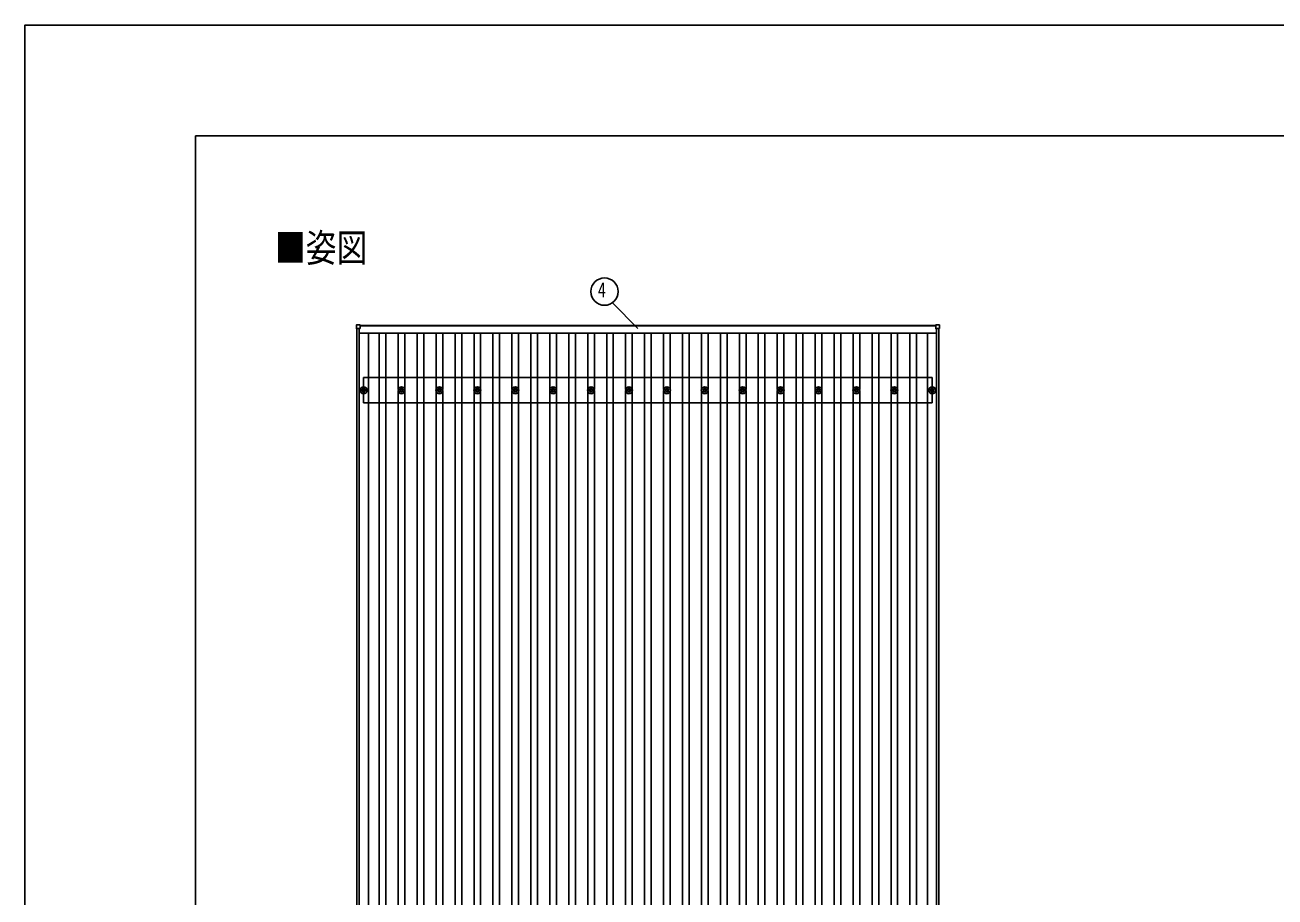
# Model space of a CAD drawing. Units: millimetres, scale not verified. Extents: x -12615 to 12615, y -8910 to 8910.
# Drawn here: x -12615 to -6020, y 4310 to 8910 of the extents above; entities that cross this region are included whole.
import ezdxf
from ezdxf.enums import TextEntityAlignment as Align

# ---------------------------------------------------------------- set-up
doc = ezdxf.new("R2010")
doc.units = ezdxf.units.MM
doc.header["$LTSCALE"] = 40
for name, color, linetype in [('0-2_USER1', 3, 'Continuous'), ('0-5_YKK_13', 4, 'Continuous'), ('0-6_YKK_A1', 4, 'Continuous'), ('0-7_YKK_D', 6, 'Continuous'), ('0-8_YKK_ZWAK', 7, 'Continuous')]:
    doc.layers.add(name, color=color, linetype=linetype)
doc.styles.add('ＭＳ ゴシック', font='')
doc.styles.get('ＭＳ ゴシック').set_extended_font_data('MS Gothic')

msp = doc.modelspace()

# ---------------------------------------------------------------- linework, layer by layer
at = {"layer": '0-5_YKK_13'}
for p, q in [((-10866.74, 7309.3), (-10866.74, 7327.3)), ((-10865.74, 7328.3), (-10847.74, 7328.3)), ((-10846.74, 7327.3), (-10846.74, 7309.3)), ((-7810.14, 7327.3), (-7810.14, 7309.3)), ((-7791.14, 7328.3), (-7809.14, 7328.3)), ((-7790.14, 7309.3), (-7790.14, 7327.3)), ((-10847.74, 7308.3), (-10865.74, 7308.3)), ((-7809.14, 7308.3), (-7791.14, 7308.3)), ((-10830.19, 6993.36), (-10830.19, 6988.95)), ((-10826.69, 6993.36), (-10826.69, 6988.95)), ((-10630.19, 6993.36), (-10630.19, 6988.95)), ((-10626.69, 6993.36), (-10626.69, 6988.95)), ((-10430.19, 6993.36), (-10430.19, 6988.95)), ((-10426.69, 6993.36), (-10426.69, 6988.95)), ((-10230.19, 6993.36), (-10230.19, 6988.95)), ((-10226.69, 6993.36), (-10226.69, 6988.95)), ((-10030.19, 6993.36), (-10030.19, 6988.95)), ((-10026.69, 6993.36), (-10026.69, 6988.95)), ((-9830.19, 6993.36), (-9830.19, 6988.95)), ((-9826.69, 6993.36), (-9826.69, 6988.95)), ((-9630.19, 6993.36), (-9630.19, 6988.95)), ((-9626.69, 6993.36), (-9626.69, 6988.95)), ((-9430.19, 6993.36), (-9430.19, 6988.95)), ((-9426.69, 6993.36), (-9426.69, 6988.95)), ((-9230.19, 6993.36), (-9230.19, 6988.95)), ((-9226.69, 6993.36), (-9226.69, 6988.95)), ((-9030.19, 6993.36), (-9030.19, 6988.95)), ((-9026.69, 6993.36), (-9026.69, 6988.95)), ((-8830.19, 6993.36), (-8830.19, 6988.95)), ((-8826.69, 6993.36), (-8826.69, 6988.95)), ((-8630.19, 6993.36), (-8630.19, 6988.95)), ((-8626.69, 6993.36), (-8626.69, 6988.95)), ((-8430.19, 6993.36), (-8430.19, 6988.95)), ((-8426.69, 6993.36), (-8426.69, 6988.95)), ((-8230.19, 6993.36), (-8230.19, 6988.95)), ((-8226.69, 6993.36), (-8226.69, 6988.95)), ((-8030.19, 6993.36), (-8030.19, 6988.95)), ((-8026.69, 6993.36), (-8026.69, 6988.95)), ((-7830.19, 6993.36), (-7830.19, 6988.95)), ((-7826.69, 6993.36), (-7826.69, 6988.95)), ((-10838.44, 6985.11), (-10834.02, 6985.11)), ((-10838.44, 6981.61), (-10834.02, 6981.61)), ((-10830.19, 6977.78), (-10830.19, 6973.37)), ((-10826.69, 6977.78), (-10826.69, 6973.37)), ((-10822.86, 6985.11), (-10818.44, 6985.11)), ((-10822.86, 6981.61), (-10818.44, 6981.61)), ((-10638.44, 6985.11), (-10634.02, 6985.11)), ((-10638.44, 6981.61), (-10634.02, 6981.61)), ((-10630.19, 6977.78), (-10630.19, 6973.37)), ((-10626.69, 6977.78), (-10626.69, 6973.37)), ((-10622.86, 6985.11), (-10618.44, 6985.11)), ((-10622.86, 6981.61), (-10618.44, 6981.61)), ((-10438.44, 6985.11), (-10434.02, 6985.11)), ((-10438.44, 6981.61), (-10434.02, 6981.61)), ((-10430.19, 6977.78), (-10430.19, 6973.37)), ((-10426.69, 6977.78), (-10426.69, 6973.37)), ((-10422.86, 6985.11), (-10418.44, 6985.11)), ((-10422.86, 6981.61), (-10418.44, 6981.61)), ((-10238.44, 6985.11), (-10234.02, 6985.11)), ((-10238.44, 6981.61), (-10234.02, 6981.61)), ((-10230.19, 6977.78), (-10230.19, 6973.37)), ((-10226.69, 6977.78), (-10226.69, 6973.37)), ((-10222.86, 6985.11), (-10218.44, 6985.11)), ((-10222.86, 6981.61), (-10218.44, 6981.61)), ((-10038.44, 6985.11), (-10034.02, 6985.11)), ((-10038.44, 6981.61), (-10034.02, 6981.61)), ((-10030.19, 6977.78), (-10030.19, 6973.37)), ((-10026.69, 6977.78), (-10026.69, 6973.37)), ((-10022.86, 6985.11), (-10018.44, 6985.11)), ((-10022.86, 6981.61), (-10018.44, 6981.61)), ((-9838.44, 6985.11), (-9834.02, 6985.11)), ((-9838.44, 6981.61), (-9834.02, 6981.61)), ((-9830.19, 6977.78), (-9830.19, 6973.37)), ((-9826.69, 6977.78), (-9826.69, 6973.37)), ((-9822.86, 6985.11), (-9818.44, 6985.11)), ((-9822.86, 6981.61), (-9818.44, 6981.61)), ((-9638.44, 6985.11), (-9634.02, 6985.11)), ((-9638.44, 6981.61), (-9634.02, 6981.61)), ((-9630.19, 6977.78), (-9630.19, 6973.37)), ((-9626.69, 6977.78), (-9626.69, 6973.37)), ((-9622.86, 6985.11), (-9618.44, 6985.11)), ((-9622.86, 6981.61), (-9618.44, 6981.61)), ((-9438.44, 6985.11), (-9434.02, 6985.11)), ((-9438.44, 6981.61), (-9434.02, 6981.61)), ((-9430.19, 6977.78), (-9430.19, 6973.37)), ((-9426.69, 6977.78), (-9426.69, 6973.37)), ((-9422.86, 6985.11), (-9418.44, 6985.11)), ((-9422.86, 6981.61), (-9418.44, 6981.61)), ((-9238.44, 6985.11), (-9234.02, 6985.11)), ((-9238.44, 6981.61), (-9234.02, 6981.61)), ((-9230.19, 6977.78), (-9230.19, 6973.37)), ((-9226.69, 6977.78), (-9226.69, 6973.37)), ((-9222.86, 6985.11), (-9218.44, 6985.11)), ((-9222.86, 6981.61), (-9218.44, 6981.61)), ((-9038.44, 6985.11), (-9034.02, 6985.11)), ((-9038.44, 6981.61), (-9034.02, 6981.61)), ((-9030.19, 6977.78), (-9030.19, 6973.37)), ((-9026.69, 6977.78), (-9026.69, 6973.37)), ((-9022.86, 6985.11), (-9018.44, 6985.11)), ((-9022.86, 6981.61), (-9018.44, 6981.61)), ((-8838.44, 6985.11), (-8834.02, 6985.11)), ((-8838.44, 6981.61), (-8834.02, 6981.61)), ((-8830.19, 6977.78), (-8830.19, 6973.37)), ((-8826.69, 6977.78), (-8826.69, 6973.37)), ((-8822.86, 6985.11), (-8818.44, 6985.11)), ((-8822.86, 6981.61), (-8818.44, 6981.61)), ((-8638.44, 6985.11), (-8634.02, 6985.11)), ((-8638.44, 6981.61), (-8634.02, 6981.61)), ((-8630.19, 6977.78), (-8630.19, 6973.37)), ((-8626.69, 6977.78), (-8626.69, 6973.37)), ((-8622.86, 6985.11), (-8618.44, 6985.11)), ((-8622.86, 6981.61), (-8618.44, 6981.61)), ((-8438.44, 6985.11), (-8434.02, 6985.11)), ((-8438.44, 6981.61), (-8434.02, 6981.61)), ((-8430.19, 6977.78), (-8430.19, 6973.37)), ((-8426.69, 6977.78), (-8426.69, 6973.37)), ((-8422.86, 6985.11), (-8418.44, 6985.11)), ((-8422.86, 6981.61), (-8418.44, 6981.61)), ((-8238.44, 6985.11), (-8234.02, 6985.11)), ((-8238.44, 6981.61), (-8234.02, 6981.61)), ((-8230.19, 6977.78), (-8230.19, 6973.37)), ((-8226.69, 6977.78), (-8226.69, 6973.37)), ((-8222.86, 6985.11), (-8218.44, 6985.11)), ((-8222.86, 6981.61), (-8218.44, 6981.61)), ((-8038.44, 6985.11), (-8034.02, 6985.11)), ((-8038.44, 6981.61), (-8034.02, 6981.61)), ((-8030.19, 6977.78), (-8030.19, 6973.37)), ((-8026.69, 6977.78), (-8026.69, 6973.37)), ((-8022.86, 6985.11), (-8018.44, 6985.11)), ((-8022.86, 6981.61), (-8018.44, 6981.61)), ((-7838.44, 6985.11), (-7834.02, 6985.11)), ((-7838.44, 6981.61), (-7834.02, 6981.61)), ((-7830.19, 6977.78), (-7830.19, 6973.37)), ((-7826.69, 6977.78), (-7826.69, 6973.37)), ((-7822.86, 6985.11), (-7818.44, 6985.11)), ((-7822.86, 6981.61), (-7818.44, 6981.61))]:
    msp.add_line(p, q, dxfattribs=at)
for centre, radius in [((-10828.44, 6983.36), 18.25), ((-10828.44, 6983.36), 10.15), ((-10628.44, 6983.36), 18.25), ((-10628.44, 6983.36), 10.15), ((-10428.44, 6983.36), 18.25), ((-10428.44, 6983.36), 10.15), ((-10228.44, 6983.36), 18.25), ((-10228.44, 6983.36), 10.15), ((-10028.44, 6983.36), 18.25), ((-10028.44, 6983.36), 10.15), ((-9828.44, 6983.36), 18.25), ((-9828.44, 6983.36), 10.15), ((-9628.44, 6983.36), 18.25), ((-9628.44, 6983.36), 10.15), ((-9428.44, 6983.36), 18.25), ((-9428.44, 6983.36), 10.15), ((-9228.44, 6983.36), 18.25), ((-9228.44, 6983.36), 10.15), ((-9028.44, 6983.36), 18.25), ((-9028.44, 6983.36), 10.15), ((-8828.44, 6983.36), 18.25), ((-8828.44, 6983.36), 10.15), ((-8628.44, 6983.36), 18.25), ((-8628.44, 6983.36), 10.15), ((-8428.44, 6983.36), 18.25), ((-8428.44, 6983.36), 10.15), ((-8228.44, 6983.36), 18.25), ((-8228.44, 6983.36), 10.15), ((-8028.44, 6983.36), 18.25), ((-8028.44, 6983.36), 10.15), ((-7828.44, 6983.36), 18.25), ((-7828.44, 6983.36), 10.15), ((-10828.44, 6983.36), 5.85), ((-10828.44, 6983.36), 5.25), ((-10628.44, 6983.36), 5.85), ((-10628.44, 6983.36), 5.25), ((-10428.44, 6983.36), 5.85), ((-10428.44, 6983.36), 5.25), ((-10228.44, 6983.36), 5.85), ((-10228.44, 6983.36), 5.25), ((-10028.44, 6983.36), 5.85), ((-10028.44, 6983.36), 5.25), ((-9828.44, 6983.36), 5.85), ((-9828.44, 6983.36), 5.25), ((-9628.44, 6983.36), 5.85), ((-9628.44, 6983.36), 5.25), ((-9428.44, 6983.36), 5.85), ((-9428.44, 6983.36), 5.25), ((-9228.44, 6983.36), 5.85), ((-9228.44, 6983.36), 5.25), ((-9028.44, 6983.36), 5.85), ((-9028.44, 6983.36), 5.25), ((-8828.44, 6983.36), 5.85), ((-8828.44, 6983.36), 5.25), ((-8628.44, 6983.36), 5.85), ((-8628.44, 6983.36), 5.25), ((-8428.44, 6983.36), 5.85), ((-8428.44, 6983.36), 5.25), ((-8228.44, 6983.36), 5.85), ((-8228.44, 6983.36), 5.25), ((-8028.44, 6983.36), 5.85), ((-8028.44, 6983.36), 5.25), ((-7828.44, 6983.36), 5.85), ((-7828.44, 6983.36), 5.25)]:
    msp.add_circle(centre, radius, dxfattribs=at)
for centre, start, end in [((-10865.74, 7327.3), 90, 180), ((-10847.74, 7327.3), 0, 90), ((-7809.14, 7327.3), 90, 180), ((-7791.14, 7327.3), 0, 90), ((-10865.74, 7309.3), 180, 270), ((-10847.74, 7309.3), 270, 0), ((-7809.14, 7309.3), 180, 270), ((-7791.14, 7309.3), 270, 0)]:
    msp.add_arc(centre, 1, start, end, dxfattribs=at)
at = {"layer": '0-6_YKK_A1'}
for p, q in [((-10846.74, 7325), (-7810.14, 7325)), ((-7810.14, 7322.95), (-10846.74, 7322.95)), ((-10863.44, 650.26), (-10863.44, 7308.3)), ((-10851.44, 650.26), (-10851.44, 7308.3)), ((-10851.44, 7284.94), (-7805.44, 7284.94)), ((-10803.44, 681.55), (-10803.44, 7284.94)), ((-10745.94, 681.55), (-10745.94, 7284.94)), ((-10710.94, 681.55), (-10710.94, 7284.94)), ((-10645.94, 6988.54), (-10645.94, 7284.94)), ((-10610.94, 6988.54), (-10610.94, 7284.94)), ((-10545.94, 681.55), (-10545.94, 7284.94)), ((-10510.94, 681.55), (-10510.94, 7284.94)), ((-10445.94, 6988.54), (-10445.94, 7284.94)), ((-10410.94, 6988.54), (-10410.94, 7284.94)), ((-10345.94, 681.55), (-10345.94, 7284.94)), ((-10310.94, 681.55), (-10310.94, 7284.94)), ((-10245.94, 6988.54), (-10245.94, 7284.94)), ((-10210.94, 6988.54), (-10210.94, 7284.94)), ((-10145.94, 681.55), (-10145.94, 7284.94)), ((-10110.94, 681.55), (-10110.94, 7284.94)), ((-10045.94, 6988.54), (-10045.94, 7284.94)), ((-10010.94, 6988.54), (-10010.94, 7284.94)), ((-9945.94, 681.55), (-9945.94, 7284.94)), ((-9910.94, 681.55), (-9910.94, 7284.94)), ((-9845.94, 6988.54), (-9845.94, 7284.94)), ((-9810.94, 6988.54), (-9810.94, 7284.94)), ((-9745.94, 681.55), (-9745.94, 7284.94)), ((-9710.94, 681.55), (-9710.94, 7284.94)), ((-9645.94, 6988.54), (-9645.94, 7284.94)), ((-9610.94, 6988.54), (-9610.94, 7284.94)), ((-9545.94, 681.55), (-9545.94, 7284.94)), ((-9510.94, 681.55), (-9510.94, 7284.94)), ((-9445.94, 6988.54), (-9445.94, 7284.94)), ((-9410.94, 6988.54), (-9410.94, 7284.94)), ((-9345.94, 681.55), (-9345.94, 7284.94)), ((-9310.94, 681.55), (-9310.94, 7284.94)), ((-9245.94, 6988.54), (-9245.94, 7284.94)), ((-9210.94, 6988.54), (-9210.94, 7284.94)), ((-9145.94, 681.55), (-9145.94, 7284.94)), ((-9110.94, 681.55), (-9110.94, 7284.94)), ((-9045.94, 6988.54), (-9045.94, 7284.94)), ((-9010.94, 6988.54), (-9010.94, 7284.94)), ((-8945.94, 681.55), (-8945.94, 7284.94)), ((-8910.94, 681.55), (-8910.94, 7284.94)), ((-8845.94, 6988.54), (-8845.94, 7284.94)), ((-8810.94, 6988.54), (-8810.94, 7284.94)), ((-8745.94, 681.55), (-8745.94, 7284.94)), ((-8710.94, 681.55), (-8710.94, 7284.94)), ((-8645.94, 6988.54), (-8645.94, 7284.94)), ((-8610.94, 6988.54), (-8610.94, 7284.94)), ((-8545.94, 681.55), (-8545.94, 7284.94)), ((-8510.94, 681.55), (-8510.94, 7284.94)), ((-8445.94, 6988.54), (-8445.94, 7284.94)), ((-8410.94, 6988.54), (-8410.94, 7284.94)), ((-8345.94, 681.55), (-8345.94, 7284.94)), ((-8310.94, 681.55), (-8310.94, 7284.94)), ((-8245.94, 6988.54), (-8245.94, 7284.94)), ((-8210.94, 6988.54), (-8210.94, 7284.94)), ((-8145.94, 681.55), (-8145.94, 7284.94)), ((-8110.94, 681.55), (-8110.94, 7284.94)), ((-8045.94, 6988.54), (-8045.94, 7284.94)), ((-8010.94, 6988.54), (-8010.94, 7284.94)), ((-7945.94, 681.55), (-7945.94, 7284.94)), ((-7910.94, 681.55), (-7910.94, 7284.94)), ((-7853.44, 681.55), (-7853.44, 7284.94)), ((-7805.44, 650.26), (-7805.44, 7308.3)), ((-7793.44, 650.26), (-7793.44, 7308.3)), ((-7828.44, 7050.36), (-10828.44, 7050.36)), ((-10828.44, 6916.36), (-10828.44, 7050.36)), ((-7828.44, 6916.36), (-7828.44, 7050.36)), ((-10645.94, 3988.54), (-10645.94, 6978.19)), ((-10610.94, 3988.54), (-10610.94, 6978.19)), ((-10445.94, 3988.54), (-10445.94, 6978.19)), ((-10410.94, 3988.54), (-10410.94, 6978.19)), ((-10245.94, 3988.54), (-10245.94, 6978.19)), ((-10210.94, 3988.54), (-10210.94, 6978.19)), ((-10045.94, 3988.54), (-10045.94, 6978.19)), ((-10010.94, 3988.54), (-10010.94, 6978.19)), ((-9845.94, 3988.54), (-9845.94, 6978.19)), ((-9810.94, 3988.54), (-9810.94, 6978.19)), ((-9645.94, 3988.54), (-9645.94, 6978.19)), ((-9610.94, 3988.54), (-9610.94, 6978.19)), ((-9445.94, 3988.54), (-9445.94, 6978.19)), ((-9410.94, 3988.54), (-9410.94, 6978.19)), ((-9245.94, 3988.54), (-9245.94, 6978.19)), ((-9210.94, 3988.54), (-9210.94, 6978.19)), ((-9045.94, 3988.54), (-9045.94, 6978.19)), ((-9010.94, 3988.54), (-9010.94, 6978.19)), ((-8845.94, 3988.54), (-8845.94, 6978.19)), ((-8810.94, 3988.54), (-8810.94, 6978.19)), ((-8645.94, 3988.54), (-8645.94, 6978.19)), ((-8610.94, 3988.54), (-8610.94, 6978.19)), ((-8445.94, 3988.54), (-8445.94, 6978.19)), ((-8410.94, 3988.54), (-8410.94, 6978.19)), ((-8245.94, 3988.54), (-8245.94, 6978.19)), ((-8210.94, 3988.54), (-8210.94, 6978.19)), ((-8045.94, 3988.54), (-8045.94, 6978.19)), ((-8010.94, 3988.54), (-8010.94, 6978.19)), ((-7828.44, 6916.36), (-10828.44, 6916.36))]:
    msp.add_line(p, q, dxfattribs=at)
at = {"layer": '0-7_YKK_D'}
msp.add_line((-9381.34, 7309.84), (-9516.08, 7444.58), dxfattribs=at)
msp.add_circle((-9557.59, 7503.41), 72, dxfattribs=at)
at = {"layer": '0-8_YKK_ZWAK'}
for p in [(11685.06, 8325), (-11714.94, -7575)]:
    msp.add_line(p, (-11714.94, 8325), dxfattribs=at)
msp.add_lwpolyline([(-12615, -8910), (12615, -8910), (12615, 8910), (-12615, 8910)], close=True, dxfattribs=at)

# ---------------------------------------------------------------- texts
at = {"layer": '0-2_USER1', "style": 'ＭＳ ゴシック', "width": 0.8}
msp.add_text('■姿図', height=148.5, dxfattribs=at).set_placement((-11295.6, 7615.91), align=Align.BOTTOM_LEFT)
at = {"layer": '0-7_YKK_D', "style": 'ＭＳ ゴシック', "width": 0.8}
msp.add_text('4', height=79.18, dxfattribs=at).set_placement((-9592.79, 7449.41), align=Align.BOTTOM_LEFT)

doc.saveas('drawing.dxf')
